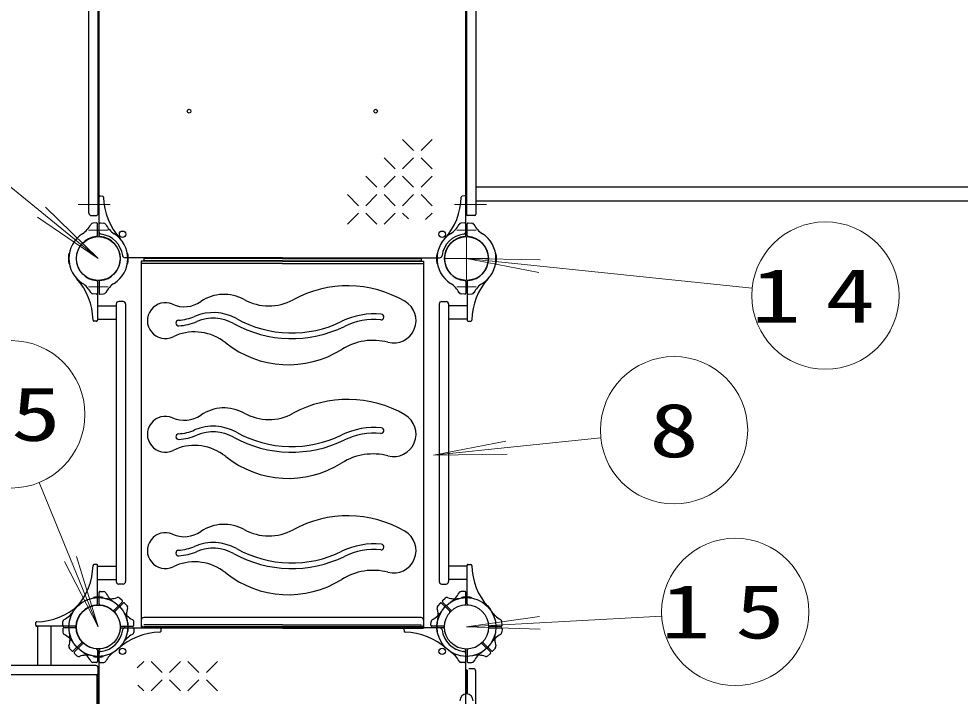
# Model space of a CAD drawing. Units: millimetres on the paper, scale 1:50. Extents: x -385 to 0, y -594 to 267.
# Drawn here: x -276.23 to -237.88, y 127.83 to 155.4 of the extents above; entities that cross this region are included whole.
import ezdxf
from ezdxf.enums import TextEntityAlignment as Align

# ---------------------------------------------------------------- set-up
doc = ezdxf.new("R2010")
doc.units = ezdxf.units.MM
doc.linetypes.add('USER2', pattern=[6, 3, -1, 1, -1])
doc.layers.add('LY_1', color=7, linetype='Continuous', lineweight=25)
doc.styles.add('ＭＳ ゴシック', font='')
doc.styles.get('ＭＳ ゴシック').set_extended_font_data('MS Gothic')

msp = doc.modelspace()

# ---------------------------------------------------------------- linework, layer by layer
at = {"layer": 'LY_1'}
for p, q in [((-273.368, 147.492), (-273.368, 167.792)), ((-272.988, 147.492), (-272.988, 167.792)), ((-257.988, 167.832), (-257.988, 147.452)), ((-257.608, 167.832), (-257.608, 147.452)), ((-272.958, 146.58), (-272.958, 157.642)), ((-258.018, 146.58), (-258.018, 157.642)), ((-178.135, 148.542), (-257.608, 148.542)), ((-272.916, 148.191), (-272.812, 148.186)), ((-258.061, 148.191), (-258.165, 148.186)), ((-178.135, 147.982), (-257.608, 147.982)), ((-273.268, 147.392), (-273.088, 147.392)), ((-257.668, 147.392), (-257.928, 147.392)), ((-273.06, 147.091), (-273.205, 147.086)), ((-273.018, 146.58), (-273.018, 147.051)), ((-272.917, 147.091), (-272.76, 147.085)), ((-258.06, 147.091), (-258.217, 147.085)), ((-257.958, 146.58), (-257.958, 147.051)), ((-257.917, 147.091), (-257.772, 147.086)), ((-274.172, 145.842), (-274.175, 145.842)), ((-271.805, 145.842), (-271.802, 145.842)), ((-259.172, 145.842), (-259.175, 145.842)), ((-256.805, 145.842), (-256.802, 145.842)), ((-274.172, 145.442), (-274.175, 145.442)), ((-265.488, 145.672), (-271.896, 145.672)), ((-271.805, 145.442), (-271.802, 145.442)), ((-265.488, 145.538), (-271.238, 145.538)), ((-271.238, 145.538), (-271.238, 130.593)), ((-265.488, 145.445), (-271.238, 145.445)), ((-271.138, 145.642), (-271.138, 145.552)), ((-265.488, 145.642), (-271.138, 145.642)), ((-265.488, 145.552), (-271.138, 145.552)), ((-265.488, 145.672), (-259.081, 145.672)), ((-265.488, 145.642), (-259.838, 145.642)), ((-265.488, 145.552), (-259.838, 145.552)), ((-265.488, 145.538), (-259.738, 145.538)), ((-265.488, 145.445), (-259.738, 145.445)), ((-259.838, 145.642), (-259.838, 145.552)), ((-259.738, 145.538), (-259.738, 130.593)), ((-259.172, 145.442), (-259.175, 145.442)), ((-256.805, 145.442), (-256.802, 145.442)), ((-273.018, 144.705), (-273.018, 143.133)), ((-272.958, 144.705), (-272.958, 144.234)), ((-258.018, 144.705), (-258.018, 144.234)), ((-257.958, 144.705), (-257.958, 143.133)), ((-273.06, 144.194), (-273.217, 144.199)), ((-272.917, 144.194), (-272.772, 144.199)), ((-258.06, 144.194), (-258.205, 144.199)), ((-257.917, 144.194), (-257.76, 144.199)), ((-271.978, 143.892), (-272.158, 143.892)), ((-258.998, 143.892), (-258.818, 143.892)), ((-273.018, 143.714), (-272.258, 143.714)), ((-272.258, 143.792), (-272.258, 132.492)), ((-271.878, 143.792), (-271.878, 132.492)), ((-259.098, 143.792), (-259.098, 132.492)), ((-258.718, 143.792), (-258.718, 132.492)), ((-257.958, 143.714), (-258.718, 143.714)), ((-273.061, 143.093), (-273.165, 143.099)), ((-273.018, 143.17), (-272.258, 143.17)), ((-257.958, 143.17), (-258.718, 143.17)), ((-257.916, 143.093), (-257.812, 143.099)), ((-273.061, 133.191), (-273.165, 133.186)), ((-273.018, 131.58), (-273.018, 133.151)), ((-273.018, 133.114), (-272.258, 133.114)), ((-257.958, 133.114), (-258.718, 133.114)), ((-257.958, 131.58), (-257.958, 133.151)), ((-257.916, 133.191), (-257.812, 133.186)), ((-273.018, 132.57), (-272.258, 132.57)), ((-271.978, 132.392), (-272.158, 132.392)), ((-258.998, 132.392), (-258.818, 132.392)), ((-257.958, 132.57), (-258.718, 132.57)), ((-272.958, 131.58), (-272.958, 132.051)), ((-272.917, 132.091), (-272.772, 132.086)), ((-258.06, 132.091), (-258.205, 132.086)), ((-258.018, 131.58), (-258.018, 132.051)), ((-273.684, 131.62), (-273.686, 131.623)), ((-273.188, 131.825), (-273.188, 131.829)), ((-272.788, 131.825), (-272.788, 131.829)), ((-272.347, 131.326), (-272.014, 131.659)), ((-272.304, 131.284), (-271.971, 131.617)), ((-272.015, 131.717), (-272.121, 131.816)), ((-271.914, 131.616), (-271.814, 131.51)), ((-259.063, 131.616), (-259.162, 131.51)), ((-258.673, 131.284), (-259.006, 131.617)), ((-258.63, 131.326), (-258.963, 131.659)), ((-258.962, 131.717), (-258.856, 131.816)), ((-258.188, 131.825), (-258.188, 131.829)), ((-257.788, 131.825), (-257.788, 131.829)), ((-257.293, 131.62), (-257.291, 131.623)), ((-273.967, 131.337), (-273.969, 131.34)), ((-257.01, 131.337), (-257.008, 131.34)), ((-275.537, 130.714), (-275.532, 130.819)), ((-274.437, 130.714), (-274.432, 130.871)), ((-271.805, 130.842), (-271.802, 130.842)), ((-271.54, 130.714), (-271.545, 130.859)), ((-259.838, 131.022), (-271.138, 131.022)), ((-259.437, 130.714), (-259.432, 130.859)), ((-259.172, 130.842), (-259.175, 130.842)), ((-256.54, 130.714), (-256.545, 130.871)), ((-273.926, 130.672), (-275.497, 130.672)), ((-275.46, 130.672), (-275.46, 129.072)), ((-274.916, 130.672), (-274.916, 129.072)), ((-274.437, 130.571), (-274.432, 130.425)), ((-273.926, 130.612), (-274.397, 130.612)), ((-272.051, 130.672), (-271.58, 130.672)), ((-272.051, 130.612), (-265.488, 130.612)), ((-271.805, 130.442), (-271.802, 130.442)), ((-271.54, 130.571), (-271.545, 130.414)), ((-265.488, 130.593), (-271.238, 130.593)), ((-265.488, 130.732), (-271.138, 130.732)), ((-259.838, 130.642), (-271.138, 130.642)), ((-270.44, 130.57), (-270.445, 130.465)), ((-265.488, 130.732), (-259.838, 130.732)), ((-258.926, 130.612), (-265.488, 130.612)), ((-265.488, 130.593), (-259.738, 130.593)), ((-260.537, 130.57), (-260.532, 130.465)), ((-259.838, 130.642), (-259.838, 130.732)), ((-258.926, 130.672), (-259.397, 130.672)), ((-259.172, 130.442), (-259.175, 130.442)), ((-257.051, 130.672), (-256.58, 130.672)), ((-257.051, 130.612), (-256.58, 130.612)), ((-256.54, 130.571), (-256.545, 130.425)), ((-274.063, 129.668), (-274.171, 129.783)), ((-273.673, 130.001), (-274.006, 129.667)), ((-273.63, 129.958), (-273.963, 129.625)), ((-273.018, 129.705), (-273.018, 129.234)), ((-272.958, 123.142), (-272.958, 129.705)), ((-258.018, 123.142), (-258.018, 129.705)), ((-257.958, 129.705), (-257.958, 129.234)), ((-257.347, 129.958), (-257.014, 129.625)), ((-257.304, 130.001), (-256.971, 129.667)), ((-256.914, 129.668), (-256.806, 129.783)), ((-273.962, 129.567), (-273.847, 129.46)), ((-273.188, 129.459), (-273.188, 129.456)), ((-272.788, 129.459), (-272.788, 129.456)), ((-257.015, 129.567), (-257.13, 129.46)), ((-273.088, 129.072), (-287.888, 129.072)), ((-273.06, 129.194), (-273.205, 129.199)), ((-272.988, 128.792), (-272.988, 128.972)), ((-272.917, 129.194), (-272.76, 129.199)), ((-258.06, 129.194), (-258.217, 129.199)), ((-257.956, 128.882), (-258.02, 128.882)), ((-258.02, 128.882), (-258.02, 127.912)), ((-257.956, 128.882), (-257.956, 127.912)), ((-257.917, 129.194), (-257.772, 129.199)), ((-257.708, 128.942), (-257.888, 128.942)), ((-272.988, 128.692), (-287.988, 128.692)), ((-273.052, 128.692), (-273.052, 123.142)), ((-272.988, 128.692), (-272.988, 123.142)), ((-257.608, 123.142), (-257.608, 128.842))]:
    msp.add_line(p, q, dxfattribs=at)
at = {"layer": 'LY_1', "lineweight": 13}
for p, q in [((-260.591, 150.494), (-260.141, 150.044)), ((-259.841, 150.044), (-259.391, 150.494)), ((-261.341, 149.744), (-260.891, 149.294)), ((-260.591, 149.294), (-260.141, 149.744)), ((-259.841, 149.744), (-259.391, 149.294)), ((-277.631, 149.423), (-272.988, 145.642)), ((-262.091, 148.994), (-261.641, 148.544)), ((-261.341, 148.544), (-260.891, 148.994)), ((-260.591, 148.994), (-260.141, 148.544)), ((-259.841, 148.544), (-259.391, 148.994)), ((-262.841, 148.244), (-262.391, 147.794)), ((-262.091, 147.794), (-261.641, 148.244)), ((-261.341, 148.244), (-260.891, 147.794)), ((-260.591, 147.794), (-260.141, 148.244)), ((-259.841, 148.244), (-259.391, 147.794)), ((-272.988, 145.642), (-275.141, 147.732)), ((-272.988, 145.642), (-275.471, 147.327)), ((-262.841, 147.044), (-262.391, 147.494)), ((-262.091, 147.494), (-261.641, 147.044)), ((-261.341, 147.044), (-260.891, 147.494)), ((-260.591, 147.494), (-260.351, 147.255)), ((-259.658, 147.227), (-259.391, 147.494)), ((-257.988, 145.642), (-255.042, 145.075)), ((-257.988, 145.642), (-254.989, 145.596)), ((-246.348, 144.441), (-257.988, 145.642)), ((-252.516, 138.341), (-259.329, 137.636)), ((-259.329, 137.636), (-256.383, 138.204)), ((-259.329, 137.636), (-256.329, 137.684)), ((-275.399, 136.523), (-272.988, 130.642)), ((-272.988, 130.642), (-273.88, 133.507)), ((-272.988, 130.642), (-274.364, 133.308)), ((-250.036, 131.088), (-257.988, 130.642)), ((-257.988, 130.642), (-255.019, 131.07)), ((-257.988, 130.642), (-254.99, 130.548)), ((-271.404, 128.973), (-271.136, 129.24)), ((-270.386, 128.79), (-270.836, 129.24)), ((-270.086, 128.79), (-269.636, 129.24)), ((-268.886, 128.79), (-269.336, 129.24)), ((-268.586, 128.79), (-268.136, 129.24)), ((-270.836, 128.04), (-270.386, 128.49)), ((-269.636, 128.04), (-270.086, 128.49)), ((-269.336, 128.04), (-268.886, 128.49)), ((-268.136, 128.04), (-268.586, 128.49)), ((-271.136, 128.04), (-271.376, 128.28))]:
    msp.add_line(p, q, dxfattribs=at)
at = {"layer": 'LY_1', "linetype": 'USER2', "lineweight": 13}
for p, q in [((-272.501, 147.842), (-273.804, 147.842)), ((-258.476, 147.842), (-257.173, 147.842)), ((-273.387, 146.792), (-272.59, 146.792)), ((-257.59, 146.792), (-258.387, 146.792)), ((-257.988, 144.742), (-257.988, 146.542)), ((-258.888, 145.642), (-257.088, 145.642)), ((-273.387, 144.492), (-272.59, 144.492)), ((-257.59, 144.492), (-258.387, 144.492))]:
    msp.add_line(p, q, dxfattribs=at)
at = {"layer": 'LY_1'}
for centre, radius in [((-269.288, 151.642), 0.075), ((-261.688, 151.642), 0.075), ((-272.988, 145.642), 0.891), ((-271.999, 146.632), 0.13), ((-258.978, 146.632), 0.13), ((-257.988, 145.642), 0.891), ((-272.988, 130.642), 1.2), ((-272.988, 130.642), 0.9), ((-257.988, 130.642), 1.2), ((-257.988, 130.642), 0.9), ((-272.988, 130.642), 0.891), ((-271.999, 129.652), 0.13), ((-258.978, 129.652), 0.13)]:
    msp.add_circle(centre, radius, dxfattribs=at)
at = {"layer": 'LY_1', "lineweight": 13}
for centre in [(-243.364, 144.133), (-276.536, 139.299), (-249.532, 138.65), (-247.041, 131.255)]:
    msp.add_circle(centre, 3, dxfattribs=at)
at = {"layer": 'LY_1'}
for centre, radius, start, end in [((-272.918, 148.151), 0.04, 87, 180), ((-272.814, 148.146), 0.04, 1.0841, 87), ((-270.174, 148.196), 2.6, 181.0841, 222.2172), ((-260.803, 148.196), 2.6, 317.7828, 358.9158), ((-258.163, 148.146), 0.04, 93, 178.9159), ((-258.058, 148.151), 0.04, 0, 93), ((-273.268, 147.492), 0.1, 180, 270), ((-273.088, 147.492), 0.1, 270, 0), ((-257.928, 147.452), 0.06, 180, 270), ((-257.668, 147.452), 0.06, 270, 0), ((-274.178, 147.493), 1, 302.7272, 332.5412), ((-273.202, 146.986), 0.1, 92, 152.5412), ((-273.058, 147.051), 0.04, 0, 92), ((-272.918, 147.051), 0.04, 88, 180), ((-272.775, 146.986), 0.1, 27.4588, 88), ((-271.799, 147.493), 1, 207.4588, 237.2728), ((-259.178, 147.493), 1, 302.7272, 332.5412), ((-258.202, 146.986), 0.1, 92, 152.5412), ((-258.058, 147.051), 0.04, 0, 92), ((-257.918, 147.051), 0.04, 88, 180), ((-257.775, 146.986), 0.1, 27.4588, 88), ((-256.799, 147.493), 1, 207.4588, 237.2728), ((-272.988, 145.642), 1.2, 122.7272, 180), ((-272.988, 145.642), 0.9, 94.2707, 180), ((-273.058, 146.58), 0.04, 274.2707, 360), ((-272.858, 146.734), 0.1, 180, 263.2128), ((-272.918, 146.58), 0.04, 180, 265.7293), ((-272.988, 145.642), 0.9, 0, 85.7293), ((-272.988, 145.642), 1, 6.7872, 83.2128), ((-272.988, 145.642), 1.2, 360, 57.2728), ((-257.988, 145.642), 1.2, 122.7272, 180), ((-257.988, 145.642), 1, 96.7872, 173.2128), ((-257.988, 145.642), 0.9, 94.2707, 180), ((-258.118, 146.734), 0.1, 276.7872, 0), ((-258.058, 146.58), 0.04, 274.2707, 0), ((-257.918, 146.58), 0.04, 180, 265.7293), ((-257.988, 145.642), 0.9, 0, 85.7293), ((-257.988, 145.642), 1.2, 0, 57.2728), ((-272.988, 145.642), 1.22, 171.3731, 180), ((-274.175, 145.822), 0.02, 90, 171.3731), ((-271.896, 145.772), 0.1, 186.7872, 270), ((-271.802, 145.822), 0.02, 8.6269, 90), ((-272.988, 145.642), 1.22, 360, 8.6269), ((-257.988, 145.642), 1.22, 171.3731, 180), ((-259.175, 145.822), 0.02, 90, 171.3731), ((-259.081, 145.772), 0.1, 270, 353.2128), ((-256.802, 145.822), 0.02, 8.6269, 90), ((-257.988, 145.642), 1.22, 0, 8.6269), ((-272.988, 145.642), 1.22, 180, 188.6269), ((-274.175, 145.462), 0.02, 188.6269, 270), ((-272.988, 145.642), 1.2, 180, 237.2728), ((-272.988, 145.642), 0.9, 180, 265.7293), ((-272.988, 145.642), 0.9, 274.2707, 360), ((-272.988, 145.642), 1.2, 302.7272, 360), ((-271.802, 145.462), 0.02, 270, 351.3731), ((-272.988, 145.642), 1.22, 351.3731, 360), ((-257.988, 145.642), 1.22, 180, 188.6269), ((-259.175, 145.462), 0.02, 188.6269, 270), ((-257.988, 145.642), 1.2, 180, 237.2728), ((-257.988, 145.642), 0.9, 180, 265.7293), ((-257.988, 145.642), 0.9, 274.2707, 0), ((-257.988, 145.642), 1.2, 302.7272, 0), ((-256.802, 145.462), 0.02, 270, 351.3731), ((-257.988, 145.642), 1.22, 351.3731, 0), ((-275.803, 143.089), 2.6, 1.0841, 42.2172), ((-274.178, 143.791), 1, 27.4588, 57.2728), ((-273.058, 144.705), 0.04, 0, 85.7293), ((-272.918, 144.705), 0.04, 94.2707, 180), ((-271.799, 143.791), 1, 122.7272, 152.5412), ((-259.178, 143.791), 1, 27.4588, 57.2728), ((-258.058, 144.705), 0.04, 0, 85.7293), ((-257.918, 144.705), 0.04, 94.2707, 180), ((-255.174, 143.089), 2.6, 137.7828, 178.9159), ((-256.799, 143.791), 1, 122.7272, 152.5412), ((-273.202, 144.299), 0.1, 207.4588, 268), ((-273.058, 144.234), 0.04, 268, 0), ((-272.918, 144.234), 0.04, 180, 272), ((-272.775, 144.299), 0.1, 272, 332.5412), ((-262.828, 139.902), 4.63, 59.7706, 118.6447), ((-258.202, 144.299), 0.1, 207.4588, 268), ((-258.058, 144.234), 0.04, 268, 0), ((-257.918, 144.234), 0.04, 180, 272), ((-257.775, 144.299), 0.1, 272, 332.5412), ((-272.158, 143.792), 0.1, 90, 180), ((-271.978, 143.792), 0.1, 360, 90), ((-270.259, 143.114), 0.73, 66.3171, 295.7294), ((-269.485, 144.879), 1.198, 246.3171, 304.4313), ((-267.861, 142.511), 1.674, 60.8927, 124.4313), ((-266.04, 145.782), 2.07, 240.8927, 298.6447), ((-260.956, 143.114), 0.912, 255.2876, 59.7706), ((-258.998, 143.792), 0.1, 90, 180), ((-258.818, 143.792), 0.1, 0, 90), ((-268.306, 141.501), 1.941, 60.9492, 112.9471), ((-273.163, 143.139), 0.04, 181.0841, 267), ((-273.058, 143.133), 0.04, 267, 360), ((-269.712, 143.016), 0.115, 94.0218, 274.0218), ((-269.865, 145.182), 2.057, 274.0218, 292.9471), ((-269.865, 145.182), 2.286, 274.0218, 292.9471), ((-268.306, 141.501), 1.711, 60.9492, 112.9471), ((-265.106, 147.261), 4.649, 240.9492, 296.1042), ((-261.755, 140.421), 2.968, 84.2979, 116.1042), ((-261.755, 140.421), 2.739, 84.2979, 116.1042), ((-261.471, 143.261), 0.115, 264.2979, 84.2979), ((-257.918, 143.133), 0.04, 180, 273), ((-257.814, 143.139), 0.04, 273, 358.9158), ((-265.106, 147.261), 4.878, 240.9492, 296.1042), ((-269.068, 140.643), 2.014, 55.5649, 115.7294), ((-269.254, 140.372), 2.343, 51.5643, 55.5649), ((-261.796, 139.916), 2.395, 75.2876, 122.0947), ((-265.248, 145.42), 4.102, 231.5643, 302.0947), ((-262.828, 135.278), 4.63, 59.7706, 118.6447), ((-270.259, 138.49), 0.73, 66.3171, 295.7294), ((-269.485, 140.255), 1.198, 246.3171, 304.4313), ((-267.861, 137.886), 1.674, 60.8927, 124.4313), ((-266.04, 141.158), 2.07, 240.8927, 298.6447), ((-260.956, 138.49), 0.912, 255.2876, 59.7706), ((-269.712, 138.392), 0.115, 94.0218, 274.0218), ((-269.865, 140.558), 2.057, 274.0218, 292.9471), ((-269.865, 140.558), 2.286, 274.0218, 292.9471), ((-268.306, 136.877), 1.941, 60.9492, 112.9471), ((-268.306, 136.877), 1.711, 60.9492, 112.9471), ((-265.106, 142.637), 4.649, 240.9492, 296.1042), ((-261.755, 135.797), 2.968, 84.2979, 116.1042), ((-261.755, 135.797), 2.739, 84.2979, 116.1042), ((-261.471, 138.636), 0.115, 264.2979, 84.2979), ((-265.106, 142.637), 4.878, 240.9492, 296.1042), ((-269.068, 136.019), 2.014, 55.5649, 115.7294), ((-269.254, 135.747), 2.343, 51.5643, 55.5649), ((-261.796, 135.292), 2.395, 75.2876, 122.0947), ((-265.248, 140.795), 4.102, 231.5643, 302.0947), ((-262.828, 130.539), 4.63, 59.7706, 118.6447), ((-267.861, 133.147), 1.674, 60.8927, 124.4313), ((-266.04, 136.419), 2.07, 240.8927, 298.6447), ((-270.259, 133.751), 0.73, 66.3171, 295.7294), ((-269.485, 135.516), 1.198, 246.3171, 304.4313), ((-260.956, 133.751), 0.912, 255.2876, 59.7706), ((-269.865, 135.819), 2.057, 274.0218, 292.9471), ((-268.306, 132.138), 1.941, 60.9492, 112.9471), ((-268.306, 132.138), 1.711, 60.9492, 112.9471), ((-261.755, 131.058), 2.968, 84.2979, 116.1042), ((-261.471, 133.897), 0.115, 264.2979, 84.2979), ((-269.712, 133.652), 0.115, 94.0218, 274.0218), ((-269.865, 135.819), 2.286, 274.0218, 292.9471), ((-265.106, 137.898), 4.878, 240.9492, 296.1042), ((-265.106, 137.898), 4.649, 240.9492, 296.1042), ((-261.755, 131.058), 2.739, 84.2979, 116.1042), ((-275.803, 133.196), 2.6, 317.7828, 358.9158), ((-273.163, 133.146), 0.04, 93, 178.9158), ((-273.058, 133.151), 0.04, 360, 93), ((-269.068, 131.28), 2.014, 55.5649, 115.7294), ((-257.918, 133.151), 0.04, 87, 180), ((-257.814, 133.146), 0.04, 1.0841, 87), ((-255.174, 133.196), 2.6, 181.0841, 222.2172), ((-269.254, 131.008), 2.343, 51.5643, 55.5649), ((-265.248, 136.056), 4.102, 231.5643, 302.0947), ((-261.796, 130.553), 2.395, 75.2876, 122.0947), ((-272.158, 132.492), 0.1, 180, 270), ((-271.978, 132.492), 0.1, 270, 360), ((-258.998, 132.492), 0.1, 180, 270), ((-258.818, 132.492), 0.1, 270, 0), ((-272.918, 132.051), 0.04, 88, 180), ((-272.775, 131.986), 0.1, 27.4588, 88), ((-271.799, 132.493), 1, 207.4588, 237.2728), ((-259.178, 132.493), 1, 302.7272, 332.5412), ((-258.202, 131.986), 0.1, 92, 152.5412), ((-258.058, 132.051), 0.04, 0, 92), ((-272.988, 130.642), 1.22, 126.3731, 135), ((-273.7, 131.608), 0.02, 45, 126.3731), ((-273.168, 131.829), 0.02, 98.6269, 180), ((-272.988, 130.642), 1.22, 90, 98.6269), ((-273.058, 131.58), 0.04, 274.2707, 360), ((-272.988, 130.642), 1.22, 81.3731, 90), ((-272.918, 131.58), 0.04, 180, 265.7293), ((-272.808, 131.829), 0.02, 0, 81.3731), ((-272.521, 132.792), 1, 257.7272, 287.5412), ((-272.189, 131.743), 0.1, 47, 107.5412), ((-272.042, 131.688), 0.04, 315, 47), ((-271.943, 131.589), 0.04, 43, 135), ((-259.034, 131.589), 0.04, 45, 137), ((-258.935, 131.688), 0.04, 133, 225), ((-258.788, 131.743), 0.1, 72.4588, 133), ((-258.456, 132.792), 1, 252.4588, 282.2728), ((-258.168, 131.829), 0.02, 98.6269, 180), ((-257.988, 130.642), 1.22, 90, 98.6269), ((-258.058, 131.58), 0.04, 274.2707, 0), ((-257.988, 130.642), 1.22, 81.3731, 90), ((-257.918, 131.58), 0.04, 180, 265.7293), ((-257.808, 131.829), 0.02, 0, 81.3731), ((-257.277, 131.608), 0.02, 53.6269, 135), ((-257.988, 130.642), 1.22, 45, 53.6269), ((-275.542, 133.456), 2.6, 271.0842, 312.2172), ((-274.839, 131.832), 1, 297.4588, 327.2728), ((-273.955, 131.354), 0.02, 143.6269, 225), ((-272.988, 130.642), 1.22, 135, 143.6269), ((-272.375, 131.355), 0.04, 229.2707, 315), ((-272.276, 131.256), 0.04, 135, 220.7293), ((-271.138, 131.832), 1, 212.7272, 242.5412), ((-270.839, 131.11), 1, 162.4588, 192.2728), ((-271.888, 131.441), 0.1, 342.4588, 43), ((-259.839, 131.832), 1, 297.4588, 327.2728), ((-259.089, 131.441), 0.1, 137, 197.5412), ((-260.138, 131.11), 1, 347.7272, 17.5412), ((-258.701, 131.256), 0.04, 319.2707, 45), ((-258.602, 131.355), 0.04, 225, 310.7293), ((-257.988, 130.642), 1.22, 36.3731, 45), ((-257.022, 131.354), 0.02, 315, 36.3731), ((-256.138, 131.832), 1, 212.7272, 242.5412), ((-275.492, 130.817), 0.04, 91.0841, 177), ((-274.332, 130.856), 0.1, 117.4588, 178), ((-271.802, 130.822), 0.02, 8.6269, 90), ((-272.988, 130.642), 1.22, 360, 8.6269), ((-271.645, 130.856), 0.1, 2, 62.5412), ((-271.138, 130.922), 0.1, 90, 180), ((-259.838, 130.922), 0.1, 0, 90), ((-259.332, 130.856), 0.1, 117.4588, 178), ((-257.988, 130.642), 1.22, 171.3731, 180), ((-259.175, 130.822), 0.02, 90, 171.3731), ((-256.645, 130.856), 0.1, 2, 62.5412), ((-275.497, 130.712), 0.04, 177, 270), ((-274.397, 130.712), 0.04, 178, 270), ((-274.397, 130.572), 0.04, 90, 182), ((-274.332, 130.429), 0.1, 182, 242.5412), ((-273.926, 130.712), 0.04, 270, 355.7293), ((-273.926, 130.572), 0.04, 4.2707, 90), ((-272.988, 130.642), 1, 276.7872, 353.2128), ((-270.435, 127.828), 2.6, 91.0841, 132.2172), ((-272.051, 130.712), 0.04, 184.2707, 270), ((-272.051, 130.572), 0.04, 90, 175.7293), ((-271.896, 130.512), 0.1, 90, 173.2128), ((-271.802, 130.462), 0.02, 270, 351.3731), ((-272.988, 130.642), 1.22, 351.3731, 360), ((-271.645, 130.429), 0.1, 297.4588, 358), ((-271.58, 130.712), 0.04, 270, 2), ((-271.58, 130.572), 0.04, 358, 90), ((-271.138, 130.742), 0.1, 180, 270), ((-270.485, 130.467), 0.04, 271.0842, 357), ((-270.48, 130.572), 0.04, 357, 90), ((-260.497, 130.572), 0.04, 90, 183), ((-260.492, 130.467), 0.04, 183, 268.9158), ((-260.542, 127.828), 2.6, 47.7828, 88.9159), ((-259.838, 130.742), 0.1, 270, 0), ((-259.397, 130.712), 0.04, 178, 270), ((-257.988, 130.642), 1.22, 180, 188.6269), ((-259.175, 130.462), 0.02, 188.6269, 270), ((-259.081, 130.512), 0.1, 6.7872, 90), ((-257.988, 130.642), 1, 186.7872, 263.2128), ((-258.926, 130.712), 0.04, 270, 355.7293), ((-258.926, 130.572), 0.04, 4.2707, 90), ((-257.051, 130.712), 0.04, 184.2707, 270), ((-257.051, 130.572), 0.04, 90, 175.7293), ((-256.645, 130.429), 0.1, 297.4588, 358), ((-256.58, 130.712), 0.04, 270, 2), ((-256.58, 130.572), 0.04, 358, 90), ((-274.839, 129.453), 1, 32.7272, 62.5412), ((-275.138, 130.175), 1, 342.4588, 12.2728), ((-273.701, 130.029), 0.04, 315, 40.7293), ((-271.138, 129.453), 1, 117.4588, 147.2728), ((-257.276, 130.029), 0.04, 139.2707, 225), ((-256.138, 129.453), 1, 117.4588, 147.2728), ((-255.839, 130.175), 1, 167.7272, 197.5412), ((-274.089, 129.843), 0.1, 162.4588, 223), ((-274.034, 129.696), 0.04, 223, 315), ((-273.935, 129.597), 0.04, 135, 227), ((-274.178, 128.791), 1, 27.4588, 57.2728), ((-273.602, 129.93), 0.04, 49.2707, 135), ((-273.058, 129.705), 0.04, 360, 85.7293), ((-272.918, 129.705), 0.04, 94.2707, 180), ((-272.858, 129.55), 0.1, 96.7872, 180), ((-271.799, 128.791), 1, 122.7272, 152.5412), ((-259.178, 128.791), 1, 27.4588, 57.2728), ((-258.118, 129.55), 0.1, 0, 83.2128), ((-258.058, 129.705), 0.04, 0, 85.7293), ((-257.918, 129.705), 0.04, 94.2707, 180), ((-256.799, 128.791), 1, 122.7272, 152.5412), ((-257.375, 129.93), 0.04, 45, 130.7293), ((-257.042, 129.597), 0.04, 313, 45), ((-256.943, 129.696), 0.04, 225, 317), ((-256.888, 129.843), 0.1, 317, 17.5412), ((-273.788, 129.541), 0.1, 227, 287.5412), ((-273.456, 128.492), 1, 77.7272, 107.5412), ((-273.202, 129.299), 0.1, 207.4588, 268), ((-273.168, 129.456), 0.02, 180, 261.3731), ((-272.988, 130.642), 1.22, 261.3731, 270), ((-272.988, 130.642), 1.22, 270, 278.6269), ((-272.808, 129.456), 0.02, 278.6269, 0), ((-272.775, 129.299), 0.1, 272, 332.5412), ((-258.202, 129.299), 0.1, 207.4588, 268), ((-257.775, 129.299), 0.1, 272, 332.5412), ((-257.521, 128.492), 1, 72.4588, 102.2728), ((-257.189, 129.541), 0.1, 252.4588, 313), ((-273.088, 128.972), 0.1, 0, 90), ((-273.058, 129.234), 0.04, 268, 360), ((-272.918, 129.234), 0.04, 180, 272), ((-258.058, 129.234), 0.04, 268, 0), ((-257.918, 129.234), 0.04, 180, 272), ((-257.708, 128.842), 0.1, 0, 90), ((-273.088, 128.792), 0.1, 270, 0), ((-257.988, 127.642), 0.272, 0, 180)]:
    msp.add_arc(centre, radius, start, end, dxfattribs=at)

# ---------------------------------------------------------------- texts
at = {"layer": 'LY_1', "style": 'ＭＳ ゴシック', "width": 1.35}
msp.add_text('8', height=2.199, dxfattribs=at).set_placement((-249.532, 138.65), align=Align.MIDDLE_CENTER)
at = {"layer": 'LY_1', "char_height": 2.199, "attachment_point": 5, "style": 'ＭＳ ゴシック'}
for s, insert in [('\\T1.5;\\W1.35;14', (-243.364, 144.133)), ('\\T1.5;\\W1.35;15', (-276.536, 139.299)), ('\\T1.5;\\W1.35;15', (-247.041, 131.255))]:
    msp.add_mtext(s, dxfattribs=dict(at, insert=insert))

doc.saveas('drawing.dxf')
